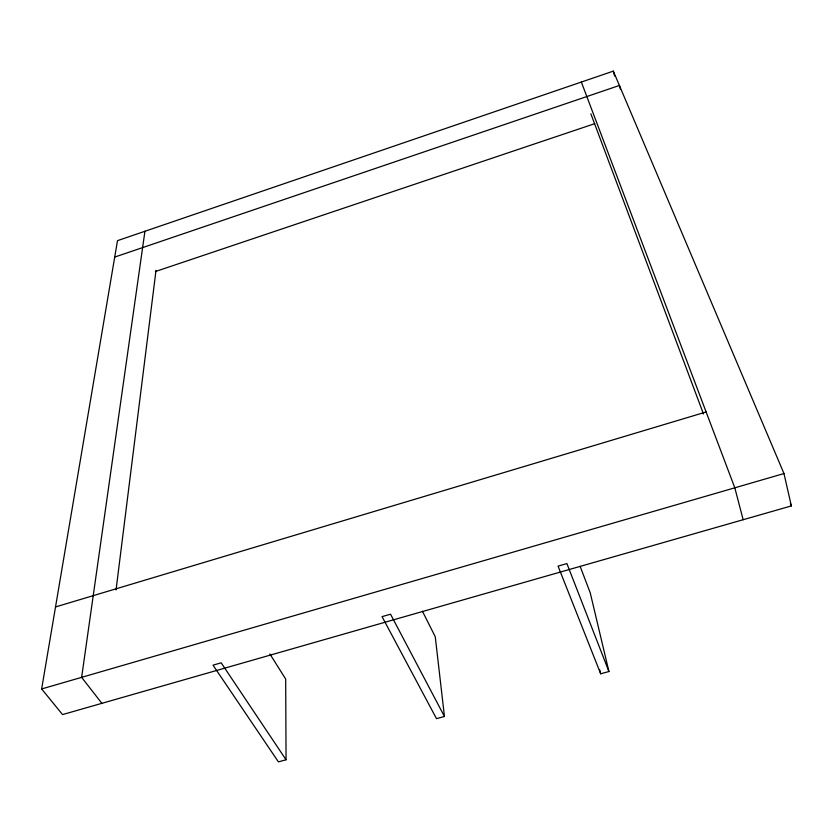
<?xml version="1.0" encoding="UTF-8"?>
<svg xmlns="http://www.w3.org/2000/svg" width="833" height="833" viewBox="0 0 833 833"><rect width="100%" height="100%" fill="white"/><g stroke="black" fill="none" stroke-linecap="round" stroke-linejoin="round"><path stroke-width="1.25" d="M116.047 589.931L156.01 270.34M144.932 231.272L81.634 677.354L101.876 703.333M41.65 688.953L117.495 240.654L613.317 71.128L783.978 473.55L791.35 505.923L62.548 714.589L41.65 688.953L783.978 473.55M114.715 257.085L619.408 85.476L620.408 89.214M155.375 271.548L594.72 123.669M55.519 606.955L706.124 411.971M286.052 759.779L278.409 761.872L213.019 665.161L221.182 662.818L286.052 759.779L285.688 679.072L269.902 653.988M444.447 716.484L436.513 718.66L382.045 616.639L390.542 614.202L444.447 716.484L435.263 636.756L422.425 611.255M608.923 671.533L566.909 563.577L558.058 566.117L600.676 673.782L608.923 671.533L590.253 592.898L580.153 566.398M790.35 503.528L791.35 505.923M581.351 82.061L734.81 487.815L743.161 519.73M590.857 113.809L703.489 413.991M613.317 71.128L614.639 76.063M599.812 670.034L600.676 673.782"/></g></svg>
